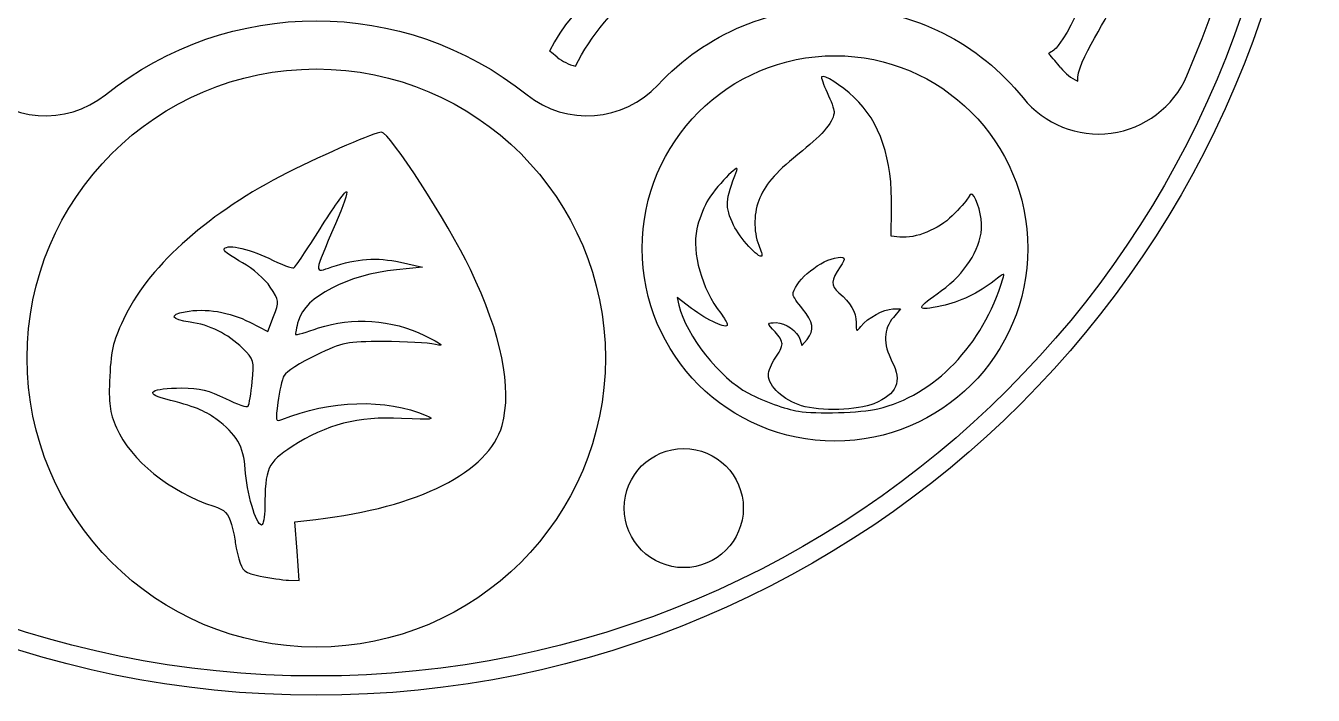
# Model space of a CAD drawing. Header units: millimetres. Extents: x -20.7 to 20.7, y -20.7 to 20.7.
# Drawn here: x -6.03 to 20.68, y -20.68 to -6.79 of the extents above; entities that cross this region are included whole.
import ezdxf

# ---------------------------------------------------------------- set-up
doc = ezdxf.new("R2010")
doc.units = ezdxf.units.MM
doc.layers.get('0').update_dxf_attribs({"linetype": 'CONTINUOUS'})

msp = doc.modelspace()

# ---------------------------------------------------------------- linework, layer by layer
for p, q in [((11.925, -11.158), (11.936, -10.585)), ((11.925, -11.158), (11.936, -10.585)), ((11.925, -11.158), (11.936, -10.585)), ((12.108, -11.176), (11.925, -11.158)), ((12.108, -11.176), (11.925, -11.158)), ((12.108, -11.176), (11.925, -11.158)), ((1.746, -11.696), (2.203, -11.797)), ((1.746, -11.696), (2.203, -11.797)), ((1.746, -11.696), (2.203, -11.797)), ((2.203, -11.797), (1.665, -11.852)), ((2.203, -11.797), (1.665, -11.852)), ((2.203, -11.797), (1.665, -11.852)), ((7.787, -12.655), (7.488, -12.429)), ((7.488, -12.429), (7.525, -12.59)), ((7.787, -12.655), (7.488, -12.429)), ((7.488, -12.429), (7.525, -12.59)), ((7.787, -12.655), (7.488, -12.429)), ((7.488, -12.429), (7.525, -12.59)), ((-1.006, -13.135), (-0.883, -12.82)), ((-1.006, -13.135), (-0.883, -12.82)), ((-1.006, -13.135), (-0.883, -12.82)), ((11.96, -12.666), (12.122, -12.666)), ((11.96, -12.666), (12.122, -12.666)), ((11.96, -12.666), (12.122, -12.666)), ((12.122, -12.666), (11.974, -12.841)), ((12.122, -12.666), (11.974, -12.841)), ((12.122, -12.666), (11.974, -12.841)), ((-1.379, -12.942), (-1.006, -13.135)), ((-1.379, -12.942), (-1.006, -13.135)), ((-1.379, -12.942), (-1.006, -13.135)), ((10.039, -13.304), (10.078, -13.428)), ((10.039, -13.304), (10.078, -13.428)), ((10.039, -13.304), (10.078, -13.428)), ((10.078, -13.428), (10.184, -13.297)), ((10.078, -13.428), (10.184, -13.297)), ((10.078, -13.428), (10.184, -13.297)), ((-0.445, -17.085), (-0.006, -17.034)), ((-0.445, -17.085), (-0.006, -17.034)), ((-0.445, -17.085), (-0.006, -17.034)), ((-0.398, -17.695), (-0.445, -17.085)), ((-0.398, -17.695), (-0.445, -17.085)), ((-0.398, -17.695), (-0.445, -17.085)), ((-0.351, -18.305), (-0.398, -17.695)), ((-0.351, -18.305), (-0.398, -17.695)), ((-0.351, -18.305), (-0.398, -17.695)), ((-0.574, -18.296), (-0.351, -18.305)), ((-0.574, -18.296), (-0.351, -18.305)), ((-0.574, -18.296), (-0.351, -18.305))]:
    msp.add_line(p, q)
msp.add_lwpolyline([(-7.091, -8.016, 0.393426), (-4.373, -8.219, -0.35083), (4.373, -8.219, 0.393426), (7.091, -8.016, -0.458612), (14.665, -8.285, 0.565024), (18.061, -7.83, 1.523453), (-18.061, -7.83, 0.565024), (-14.665, -8.285, -0.458612)], format="xyb", close=True)
for centre, radius in [((0, 0), 20.685), ((0, 0), 20.685), ((0, 0), 20.285), ((10.762, -11.41), 4), ((0, -13.685), 6), ((7.625, -16.8), 1.236)]:
    msp.add_circle(centre, radius)
for centre, radius, start, end in [((0, -13.685), 8, 51.3352, 52.7708), ((0, -13.685), 8, 51.3352, 52.7708), ((0, -13.685), 8, 51.3352, 52.7708), ((0, -13.685), 8, 51.3352, 52.7708), ((0, -13.685), 8, 51.3352, 52.7708), ((0, -13.685), 8, 51.3352, 52.7708), ((0, -13.685), 8, 51.3352, 52.7708), ((0, -13.685), 8, 51.3352, 52.7708), ((5.623, -6.658), 1, 231.3352, 255.9084), ((5.623, -6.658), 1, 231.3352, 255.9084), ((5.623, -6.658), 1, 231.3352, 255.9084), ((5.623, -6.658), 1, 231.3352, 255.9084), ((5.623, -6.658), 1, 231.3352, 255.9084), ((5.623, -6.658), 1, 231.3352, 255.9084), ((5.623, -6.658), 1, 231.3352, 255.9084), ((5.623, -6.658), 1, 231.3352, 255.9084), ((10.762, -11.41), 6, 38.6921, 42.404), ((10.762, -11.41), 6, 38.6921, 42.404), ((10.762, -11.41), 6, 38.6921, 42.404), ((10.762, -11.41), 6, 38.6921, 42.404), ((10.762, -11.41), 6, 38.6921, 42.404), ((10.762, -11.41), 6, 38.6921, 42.404), ((10.762, -11.41), 6, 38.6921, 42.404), ((10.762, -11.41), 6, 38.6921, 42.404), ((16.226, -7.034), 1, 218.6921, 244.7417), ((16.226, -7.034), 1, 218.6921, 244.7417), ((16.226, -7.034), 1, 218.6921, 244.7417), ((16.226, -7.034), 1, 218.6921, 244.7417), ((16.226, -7.034), 1, 218.6921, 244.7417), ((16.226, -7.034), 1, 218.6921, 244.7417), ((16.226, -7.034), 1, 218.6921, 244.7417), ((16.226, -7.034), 1, 218.6921, 244.7417)]:
    msp.add_arc(centre, radius, start, end)
for points in [[(15.903, -2.66), (15.688, -4.311), (16.517, -5.684), (15.391, -7.201)], [(15.903, -2.66), (15.688, -4.311), (16.517, -5.684), (15.391, -7.201)], [(15.903, -2.66), (15.688, -4.311), (16.517, -5.684), (15.391, -7.201)], [(15.903, -2.66), (15.688, -4.311), (16.517, -5.684), (15.391, -7.201)], [(15.903, -2.66), (15.688, -4.311), (16.517, -5.684), (15.391, -7.201)], [(15.903, -2.66), (15.688, -4.311), (16.517, -5.684), (15.391, -7.201)], [(15.903, -2.66), (15.688, -4.311), (16.517, -5.684), (15.391, -7.201)], [(15.903, -2.66), (15.688, -4.311), (16.517, -5.684), (15.391, -7.201)], [(5.379, -7.628), (5.988, -6.365), (7.483, -5.25), (8.594, -4.464)], [(5.379, -7.628), (5.988, -6.365), (7.483, -5.25), (8.594, -4.464)], [(5.379, -7.628), (5.988, -6.365), (7.483, -5.25), (8.594, -4.464)], [(5.379, -7.628), (5.988, -6.365), (7.483, -5.25), (8.594, -4.464)], [(5.379, -7.628), (5.988, -6.365), (7.483, -5.25), (8.594, -4.464)], [(5.379, -7.628), (5.988, -6.365), (7.483, -5.25), (8.594, -4.464)], [(5.379, -7.628), (5.988, -6.365), (7.483, -5.25), (8.594, -4.464)], [(5.379, -7.628), (5.988, -6.365), (7.483, -5.25), (8.594, -4.464)], [(7.079, -4.825), (6.375, -5.697), (5.343, -6.27), (4.84, -7.315)], [(7.079, -4.825), (6.375, -5.697), (5.343, -6.27), (4.84, -7.315)], [(7.079, -4.825), (6.375, -5.697), (5.343, -6.27), (4.84, -7.315)], [(7.079, -4.825), (6.375, -5.697), (5.343, -6.27), (4.84, -7.315)], [(7.079, -4.825), (6.375, -5.697), (5.343, -6.27), (4.84, -7.315)], [(7.079, -4.825), (6.375, -5.697), (5.343, -6.27), (4.84, -7.315)], [(7.079, -4.825), (6.375, -5.697), (5.343, -6.27), (4.84, -7.315)], [(7.079, -4.825), (6.375, -5.697), (5.343, -6.27), (4.84, -7.315)], [(15.799, -7.939), (15.749, -7.532), (16.513, -6.562), (16.597, -6.123)], [(15.799, -7.939), (15.749, -7.532), (16.513, -6.562), (16.597, -6.123)], [(15.799, -7.939), (15.749, -7.532), (16.513, -6.562), (16.597, -6.123)], [(15.799, -7.939), (15.749, -7.532), (16.513, -6.562), (16.597, -6.123)], [(15.799, -7.939), (15.749, -7.532), (16.513, -6.562), (16.597, -6.123)], [(15.799, -7.939), (15.749, -7.532), (16.513, -6.562), (16.597, -6.123)], [(15.799, -7.939), (15.749, -7.532), (16.513, -6.562), (16.597, -6.123)], [(15.799, -7.939), (15.749, -7.532), (16.513, -6.562), (16.597, -6.123)], [(15.391, -7.201), (15.339, -7.271), (15.272, -7.324), (15.193, -7.364)], [(15.391, -7.201), (15.339, -7.271), (15.272, -7.324), (15.193, -7.364)], [(15.391, -7.201), (15.339, -7.271), (15.272, -7.324), (15.193, -7.364)], [(15.391, -7.201), (15.339, -7.271), (15.272, -7.324), (15.193, -7.364)], [(15.391, -7.201), (15.339, -7.271), (15.272, -7.324), (15.193, -7.364)], [(15.391, -7.201), (15.339, -7.271), (15.272, -7.324), (15.193, -7.364)], [(15.391, -7.201), (15.339, -7.271), (15.272, -7.324), (15.193, -7.364)], [(15.391, -7.201), (15.339, -7.271), (15.272, -7.324), (15.193, -7.364)], [(10.483, -7.845), (10.47, -7.858), (10.523, -8.007), (10.602, -8.176)], [(10.483, -7.845), (10.47, -7.858), (10.523, -8.007), (10.602, -8.176)], [(10.483, -7.845), (10.47, -7.858), (10.523, -8.007), (10.602, -8.176)], [(11.159, -8.275), (10.886, -8.02), (10.533, -7.795), (10.483, -7.845)], [(11.159, -8.275), (10.886, -8.02), (10.533, -7.795), (10.483, -7.845)], [(11.159, -8.275), (10.886, -8.02), (10.533, -7.795), (10.483, -7.845)], [(10.602, -8.176), (10.68, -8.345), (10.745, -8.522), (10.745, -8.569)], [(10.602, -8.176), (10.68, -8.345), (10.745, -8.522), (10.745, -8.569)], [(10.602, -8.176), (10.68, -8.345), (10.745, -8.522), (10.745, -8.569)], [(11.936, -10.585), (11.956, -9.549), (11.697, -8.778), (11.159, -8.275)], [(11.936, -10.585), (11.956, -9.549), (11.697, -8.778), (11.159, -8.275)], [(11.936, -10.585), (11.956, -9.549), (11.697, -8.778), (11.159, -8.275)], [(10.745, -8.569), (10.747, -8.758), (10.525, -9.032), (10.087, -9.383)], [(10.745, -8.569), (10.747, -8.758), (10.525, -9.032), (10.087, -9.383)], [(10.745, -8.569), (10.747, -8.758), (10.525, -9.032), (10.087, -9.383)], [(1.357, -8.997), (1.221, -8.997), (0.206, -9.435), (-0.604, -9.843)], [(1.357, -8.997), (1.221, -8.997), (0.206, -9.435), (-0.604, -9.843)], [(1.357, -8.997), (1.221, -8.997), (0.206, -9.435), (-0.604, -9.843)], [(3.198, -11.846), (2.732, -10.875), (1.518, -8.997), (1.357, -8.997)], [(3.198, -11.846), (2.732, -10.875), (1.518, -8.997), (1.357, -8.997)], [(3.198, -11.846), (2.732, -10.875), (1.518, -8.997), (1.357, -8.997)], [(10.087, -9.383), (9.559, -9.807), (9.348, -10.04), (9.202, -10.361)], [(10.087, -9.383), (9.559, -9.807), (9.348, -10.04), (9.202, -10.361)], [(10.087, -9.383), (9.559, -9.807), (9.348, -10.04), (9.202, -10.361)], [(-0.604, -9.843), (-2.182, -10.637), (-3.439, -11.743), (-3.954, -12.793)], [(-0.604, -9.843), (-2.182, -10.637), (-3.439, -11.743), (-3.954, -12.793)], [(-0.604, -9.843), (-2.182, -10.637), (-3.439, -11.743), (-3.954, -12.793)], [(8.726, -9.792), (8.806, -9.588), (8.26, -10.162), (8.107, -10.444)], [(8.726, -9.792), (8.806, -9.588), (8.26, -10.162), (8.107, -10.444)], [(8.726, -9.792), (8.806, -9.588), (8.26, -10.162), (8.107, -10.444)], [(8.66, -10.93), (8.476, -10.535), (8.483, -10.415), (8.726, -9.792)], [(8.66, -10.93), (8.476, -10.535), (8.483, -10.415), (8.726, -9.792)], [(8.66, -10.93), (8.476, -10.535), (8.483, -10.415), (8.726, -9.792)], [(0.081, -11.002), (0.347, -10.576), (0.594, -10.228), (0.628, -10.228)], [(0.081, -11.002), (0.347, -10.576), (0.594, -10.228), (0.628, -10.228)], [(0.081, -11.002), (0.347, -10.576), (0.594, -10.228), (0.628, -10.228)], [(0.628, -10.228), (0.663, -10.228), (0.56, -10.531), (0.4, -10.901)], [(0.628, -10.228), (0.663, -10.228), (0.56, -10.531), (0.4, -10.901)], [(0.628, -10.228), (0.663, -10.228), (0.56, -10.531), (0.4, -10.901)], [(9.202, -10.361), (9.075, -10.639), (9.066, -11.063), (9.182, -11.339)], [(9.202, -10.361), (9.075, -10.639), (9.066, -11.063), (9.182, -11.339)], [(9.202, -10.361), (9.075, -10.639), (9.066, -11.063), (9.182, -11.339)], [(13.525, -10.361), (13.49, -10.424), (13.342, -10.591), (13.197, -10.733)], [(13.525, -10.361), (13.49, -10.424), (13.342, -10.591), (13.197, -10.733)], [(13.525, -10.361), (13.49, -10.424), (13.342, -10.591), (13.197, -10.733)], [(13.647, -10.333), (13.597, -10.259), (13.58, -10.263), (13.525, -10.361)], [(13.647, -10.333), (13.597, -10.259), (13.58, -10.263), (13.525, -10.361)], [(13.647, -10.333), (13.597, -10.259), (13.58, -10.263), (13.525, -10.361)], [(13.794, -11.09), (13.83, -10.869), (13.757, -10.494), (13.647, -10.333)], [(13.794, -11.09), (13.83, -10.869), (13.757, -10.494), (13.647, -10.333)], [(13.794, -11.09), (13.83, -10.869), (13.757, -10.494), (13.647, -10.333)], [(8.107, -10.444), (8.026, -10.592), (7.932, -10.843), (7.898, -11.001)], [(8.107, -10.444), (8.026, -10.592), (7.932, -10.843), (7.898, -11.001)], [(8.107, -10.444), (8.026, -10.592), (7.932, -10.843), (7.898, -11.001)], [(0.4, -10.901), (-0.058, -11.959), (-0.055, -11.925), (0.325, -11.794)], [(0.4, -10.901), (-0.058, -11.959), (-0.055, -11.925), (0.325, -11.794)], [(0.4, -10.901), (-0.058, -11.959), (-0.055, -11.925), (0.325, -11.794)], [(9.245, -11.568), (9.185, -11.628), (8.779, -11.185), (8.66, -10.93)], [(9.245, -11.568), (9.185, -11.628), (8.779, -11.185), (8.66, -10.93)], [(9.245, -11.568), (9.185, -11.628), (8.779, -11.185), (8.66, -10.93)], [(13.197, -10.733), (12.909, -11.016), (12.435, -11.208), (12.108, -11.176)], [(13.197, -10.733), (12.909, -11.016), (12.435, -11.208), (12.108, -11.176)], [(13.197, -10.733), (12.909, -11.016), (12.435, -11.208), (12.108, -11.176)], [(-0.463, -11.812), (-0.43, -11.792), (-0.186, -11.427), (0.081, -11.002)], [(-0.463, -11.812), (-0.43, -11.792), (-0.186, -11.427), (0.081, -11.002)], [(-0.463, -11.812), (-0.43, -11.792), (-0.186, -11.427), (0.081, -11.002)], [(7.898, -11.001), (7.79, -11.508), (7.994, -12.233), (8.392, -12.756)], [(7.898, -11.001), (7.79, -11.508), (7.994, -12.233), (8.392, -12.756)], [(7.898, -11.001), (7.79, -11.508), (7.994, -12.233), (8.392, -12.756)], [(12.884, -12.352), (13.383, -12.009), (13.723, -11.538), (13.794, -11.09)], [(12.884, -12.352), (13.383, -12.009), (13.723, -11.538), (13.794, -11.09)], [(12.884, -12.352), (13.383, -12.009), (13.723, -11.538), (13.794, -11.09)], [(-1.912, -11.44), (-1.914, -11.304), (-1.412, -11.399), (-0.984, -11.615)], [(-1.912, -11.44), (-1.914, -11.304), (-1.412, -11.399), (-0.984, -11.615)], [(-1.912, -11.44), (-1.914, -11.304), (-1.412, -11.399), (-0.984, -11.615)], [(-1.529, -11.708), (-1.739, -11.592), (-1.911, -11.471), (-1.912, -11.44)], [(-1.529, -11.708), (-1.739, -11.592), (-1.911, -11.471), (-1.912, -11.44)], [(-1.529, -11.708), (-1.739, -11.592), (-1.911, -11.471), (-1.912, -11.44)], [(9.182, -11.339), (9.229, -11.452), (9.257, -11.555), (9.245, -11.568)], [(9.182, -11.339), (9.229, -11.452), (9.257, -11.555), (9.245, -11.568)], [(9.182, -11.339), (9.229, -11.452), (9.257, -11.555), (9.245, -11.568)], [(-0.953, -12.211), (-1.06, -12.049), (-1.317, -11.825), (-1.529, -11.708)], [(-0.953, -12.211), (-1.06, -12.049), (-1.317, -11.825), (-1.529, -11.708)], [(-0.953, -12.211), (-1.06, -12.049), (-1.317, -11.825), (-1.529, -11.708)], [(-0.984, -11.615), (-0.73, -11.744), (-0.495, -11.832), (-0.463, -11.812)], [(-0.984, -11.615), (-0.73, -11.744), (-0.495, -11.832), (-0.463, -11.812)], [(-0.984, -11.615), (-0.73, -11.744), (-0.495, -11.832), (-0.463, -11.812)], [(0.325, -11.794), (0.837, -11.618), (1.257, -11.589), (1.746, -11.696)], [(0.325, -11.794), (0.837, -11.618), (1.257, -11.589), (1.746, -11.696)], [(0.325, -11.794), (0.837, -11.618), (1.257, -11.589), (1.746, -11.696)], [(9.892, -12.373), (9.892, -12.131), (10.39, -11.691), (10.754, -11.611)], [(9.892, -12.373), (9.892, -12.131), (10.39, -11.691), (10.754, -11.611)], [(9.892, -12.373), (9.892, -12.131), (10.39, -11.691), (10.754, -11.611)], [(10.754, -11.611), (10.981, -11.561), (11.006, -11.601), (10.87, -11.793)], [(10.754, -11.611), (10.981, -11.561), (11.006, -11.601), (10.87, -11.793)], [(10.754, -11.611), (10.981, -11.561), (11.006, -11.601), (10.87, -11.793)], [(1.665, -11.852), (0.66, -11.955), (-0.236, -12.418), (-0.37, -12.904)], [(1.665, -11.852), (0.66, -11.955), (-0.236, -12.418), (-0.37, -12.904)], [(1.665, -11.852), (0.66, -11.955), (-0.236, -12.418), (-0.37, -12.904)], [(3.856, -15.084), (4.072, -14.306), (3.847, -13.197), (3.198, -11.846)], [(3.856, -15.084), (4.072, -14.306), (3.847, -13.197), (3.198, -11.846)], [(3.856, -15.084), (4.072, -14.306), (3.847, -13.197), (3.198, -11.846)], [(10.87, -11.793), (10.673, -12.071), (10.668, -12.182), (10.845, -12.332)], [(10.87, -11.793), (10.673, -12.071), (10.668, -12.182), (10.845, -12.332)], [(10.87, -11.793), (10.673, -12.071), (10.668, -12.182), (10.845, -12.332)], [(14.247, -12.044), (14.287, -11.908), (14.283, -11.91), (14.062, -12.084)], [(14.247, -12.044), (14.287, -11.908), (14.283, -11.91), (14.062, -12.084)], [(14.247, -12.044), (14.287, -11.908), (14.283, -11.91), (14.062, -12.084)], [(-0.883, -12.82), (-0.762, -12.512), (-0.763, -12.498), (-0.953, -12.211)], [(-0.883, -12.82), (-0.762, -12.512), (-0.763, -12.498), (-0.953, -12.211)], [(-0.883, -12.82), (-0.762, -12.512), (-0.763, -12.498), (-0.953, -12.211)], [(11.651, -14.741), (12.821, -14.465), (13.834, -13.413), (14.247, -12.044)], [(11.651, -14.741), (12.821, -14.465), (13.834, -13.413), (14.247, -12.044)], [(11.651, -14.741), (12.821, -14.465), (13.834, -13.413), (14.247, -12.044)], [(14.062, -12.084), (13.753, -12.329), (13.338, -12.527), (12.977, -12.603)], [(14.062, -12.084), (13.753, -12.329), (13.338, -12.527), (12.977, -12.603)], [(14.062, -12.084), (13.753, -12.329), (13.338, -12.527), (12.977, -12.603)], [(10.091, -12.666), (9.982, -12.535), (9.892, -12.403), (9.892, -12.373)], [(10.091, -12.666), (9.982, -12.535), (9.892, -12.403), (9.892, -12.373)], [(10.091, -12.666), (9.982, -12.535), (9.892, -12.403), (9.892, -12.373)], [(10.845, -12.332), (11.091, -12.54), (11.201, -12.729), (11.202, -12.949)], [(10.845, -12.332), (11.091, -12.54), (11.201, -12.729), (11.202, -12.949)], [(10.845, -12.332), (11.091, -12.54), (11.201, -12.729), (11.202, -12.949)], [(12.977, -12.603), (12.449, -12.713), (12.431, -12.664), (12.884, -12.352)], [(12.977, -12.603), (12.449, -12.713), (12.431, -12.664), (12.884, -12.352)], [(12.977, -12.603), (12.449, -12.713), (12.431, -12.664), (12.884, -12.352)], [(-3.954, -12.793), (-4.214, -13.321), (-4.255, -13.479), (-4.283, -14.066)], [(-3.954, -12.793), (-4.214, -13.321), (-4.255, -13.479), (-4.283, -14.066)], [(-3.954, -12.793), (-4.214, -13.321), (-4.255, -13.479), (-4.283, -14.066)], [(-2.618, -12.94), (-3.014, -12.887), (-3.06, -12.787), (-2.718, -12.723)], [(-2.618, -12.94), (-3.014, -12.887), (-3.06, -12.787), (-2.718, -12.723)], [(-2.618, -12.94), (-3.014, -12.887), (-3.06, -12.787), (-2.718, -12.723)], [(-2.718, -12.723), (-2.299, -12.644), (-1.793, -12.727), (-1.379, -12.942)], [(-2.718, -12.723), (-2.299, -12.644), (-1.793, -12.727), (-1.379, -12.942)], [(-2.718, -12.723), (-2.299, -12.644), (-1.793, -12.727), (-1.379, -12.942)], [(7.525, -12.59), (7.673, -13.218), (8.371, -14.102), (8.966, -14.414)], [(7.525, -12.59), (7.673, -13.218), (8.371, -14.102), (8.966, -14.414)], [(7.525, -12.59), (7.673, -13.218), (8.371, -14.102), (8.966, -14.414)], [(8.527, -12.994), (8.527, -13.093), (8.118, -12.906), (7.787, -12.655)], [(8.527, -12.994), (8.527, -13.093), (8.118, -12.906), (7.787, -12.655)], [(8.527, -12.994), (8.527, -13.093), (8.118, -12.906), (7.787, -12.655)], [(8.392, -12.756), (8.466, -12.853), (8.527, -12.96), (8.527, -12.994)], [(8.392, -12.756), (8.466, -12.853), (8.527, -12.96), (8.527, -12.994)], [(8.392, -12.756), (8.466, -12.853), (8.527, -12.96), (8.527, -12.994)], [(10.184, -13.297), (10.34, -13.104), (10.315, -12.934), (10.091, -12.666)], [(10.184, -13.297), (10.34, -13.104), (10.315, -12.934), (10.091, -12.666)], [(10.184, -13.297), (10.34, -13.104), (10.315, -12.934), (10.091, -12.666)], [(11.302, -13.027), (11.447, -12.846), (11.775, -12.666), (11.96, -12.666)], [(11.302, -13.027), (11.447, -12.846), (11.775, -12.666), (11.96, -12.666)], [(11.302, -13.027), (11.447, -12.846), (11.775, -12.666), (11.96, -12.666)], [(-1.53, -13.48), (-1.833, -13.184), (-2.216, -12.994), (-2.618, -12.94)], [(-1.53, -13.48), (-1.833, -13.184), (-2.216, -12.994), (-2.618, -12.94)], [(-1.53, -13.48), (-1.833, -13.184), (-2.216, -12.994), (-2.618, -12.94)], [(-0.37, -12.904), (-0.412, -13.056), (-0.439, -13.189), (-0.429, -13.199)], [(-0.37, -12.904), (-0.412, -13.056), (-0.439, -13.189), (-0.429, -13.199)], [(-0.37, -12.904), (-0.412, -13.056), (-0.439, -13.189), (-0.429, -13.199)], [(-0.429, -13.199), (-0.419, -13.209), (-0.204, -13.146), (0.05, -13.061)], [(-0.429, -13.199), (-0.419, -13.209), (-0.204, -13.146), (0.05, -13.061)], [(-0.429, -13.199), (-0.419, -13.209), (-0.204, -13.146), (0.05, -13.061)], [(0.05, -13.061), (0.739, -12.827), (1.58, -12.886), (2.244, -13.214)], [(0.05, -13.061), (0.739, -12.827), (1.58, -12.886), (2.244, -13.214)], [(0.05, -13.061), (0.739, -12.827), (1.58, -12.886), (2.244, -13.214)], [(9.522, -13.144), (9.343, -12.965), (9.344, -12.95), (9.543, -12.95)], [(9.522, -13.144), (9.343, -12.965), (9.344, -12.95), (9.543, -12.95)], [(9.522, -13.144), (9.343, -12.965), (9.344, -12.95), (9.543, -12.95)], [(9.543, -12.95), (9.734, -12.95), (9.983, -13.128), (10.039, -13.304)], [(9.543, -12.95), (9.734, -12.95), (9.983, -13.128), (10.039, -13.304)], [(9.543, -12.95), (9.734, -12.95), (9.983, -13.128), (10.039, -13.304)], [(11.202, -12.949), (11.204, -13.148), (11.204, -13.149), (11.302, -13.027)], [(11.202, -12.949), (11.204, -13.148), (11.204, -13.149), (11.302, -13.027)], [(11.202, -12.949), (11.204, -13.148), (11.204, -13.149), (11.302, -13.027)], [(11.974, -12.841), (11.766, -13.089), (11.756, -13.385), (11.945, -13.754)], [(11.974, -12.841), (11.766, -13.089), (11.756, -13.385), (11.945, -13.754)], [(11.974, -12.841), (11.766, -13.089), (11.756, -13.385), (11.945, -13.754)], [(1.395, -13.344), (0.624, -13.344), (0.561, -13.356), (-0.002, -13.625)], [(1.395, -13.344), (0.624, -13.344), (0.561, -13.356), (-0.002, -13.625)], [(1.395, -13.344), (0.624, -13.344), (0.561, -13.356), (-0.002, -13.625)], [(2.472, -13.402), (2.324, -13.37), (1.84, -13.344), (1.395, -13.344)], [(2.472, -13.402), (2.324, -13.37), (1.84, -13.344), (1.395, -13.344)], [(2.472, -13.402), (2.324, -13.37), (1.84, -13.344), (1.395, -13.344)], [(2.244, -13.214), (2.623, -13.402), (2.677, -13.447), (2.472, -13.402)], [(2.244, -13.214), (2.623, -13.402), (2.677, -13.447), (2.472, -13.402)], [(2.244, -13.214), (2.623, -13.402), (2.677, -13.447), (2.472, -13.402)], [(9.665, -13.392), (9.665, -13.334), (9.601, -13.222), (9.522, -13.144)], [(9.665, -13.392), (9.665, -13.334), (9.601, -13.222), (9.522, -13.144)], [(9.665, -13.392), (9.665, -13.334), (9.601, -13.222), (9.522, -13.144)], [(-1.326, -14.176), (-1.281, -13.742), (-1.288, -13.717), (-1.53, -13.48)], [(-1.326, -14.176), (-1.281, -13.742), (-1.288, -13.717), (-1.53, -13.48)], [(-1.326, -14.176), (-1.281, -13.742), (-1.288, -13.717), (-1.53, -13.48)], [(9.522, -13.69), (9.601, -13.584), (9.665, -13.45), (9.665, -13.392)], [(9.522, -13.69), (9.601, -13.584), (9.665, -13.45), (9.665, -13.392)], [(9.522, -13.69), (9.601, -13.584), (9.665, -13.45), (9.665, -13.392)], [(-0.002, -13.625), (-0.327, -13.78), (-0.626, -13.971), (-0.667, -14.048)], [(-0.002, -13.625), (-0.327, -13.78), (-0.626, -13.971), (-0.667, -14.048)], [(-0.002, -13.625), (-0.327, -13.78), (-0.626, -13.971), (-0.667, -14.048)], [(9.38, -14.041), (9.38, -13.954), (9.444, -13.796), (9.522, -13.69)], [(9.38, -14.041), (9.38, -13.954), (9.444, -13.796), (9.522, -13.69)], [(9.38, -14.041), (9.38, -13.954), (9.444, -13.796), (9.522, -13.69)], [(11.945, -13.754), (12.16, -14.177), (12.052, -14.431), (11.57, -14.634)], [(11.945, -13.754), (12.16, -14.177), (12.052, -14.431), (11.57, -14.634)], [(11.945, -13.754), (12.16, -14.177), (12.052, -14.431), (11.57, -14.634)], [(-4.283, -14.066), (-4.31, -14.633), (-4.289, -14.797), (-4.144, -15.132)], [(-4.283, -14.066), (-4.31, -14.633), (-4.289, -14.797), (-4.144, -15.132)], [(-4.283, -14.066), (-4.31, -14.633), (-4.289, -14.797), (-4.144, -15.132)], [(-0.667, -14.048), (-0.708, -14.126), (-0.766, -14.377), (-0.797, -14.605)], [(-0.667, -14.048), (-0.708, -14.126), (-0.766, -14.377), (-0.797, -14.605)], [(-0.667, -14.048), (-0.708, -14.126), (-0.766, -14.377), (-0.797, -14.605)], [(10.07, -14.676), (9.696, -14.561), (9.38, -14.27), (9.38, -14.041)], [(10.07, -14.676), (9.696, -14.561), (9.38, -14.27), (9.38, -14.041)], [(10.07, -14.676), (9.696, -14.561), (9.38, -14.27), (9.38, -14.041)], [(-3.138, -14.534), (-3.588, -14.417), (-3.421, -14.308), (-2.789, -14.306)], [(-3.138, -14.534), (-3.588, -14.417), (-3.421, -14.308), (-2.789, -14.306)], [(-3.138, -14.534), (-3.588, -14.417), (-3.421, -14.308), (-2.789, -14.306)], [(-2.789, -14.306), (-2.423, -14.305), (-2.222, -14.354), (-1.883, -14.525)], [(-2.789, -14.306), (-2.423, -14.305), (-2.222, -14.354), (-1.883, -14.525)], [(-2.789, -14.306), (-2.423, -14.305), (-2.222, -14.354), (-1.883, -14.525)], [(-1.41, -14.685), (-1.39, -14.653), (-1.352, -14.423), (-1.326, -14.176)], [(-1.41, -14.685), (-1.39, -14.653), (-1.352, -14.423), (-1.326, -14.176)], [(-1.41, -14.685), (-1.39, -14.653), (-1.352, -14.423), (-1.326, -14.176)], [(8.966, -14.414), (9.291, -14.584), (9.729, -14.743), (10.006, -14.789)], [(8.966, -14.414), (9.291, -14.584), (9.729, -14.743), (10.006, -14.789)], [(8.966, -14.414), (9.291, -14.584), (9.729, -14.743), (10.006, -14.789)], [(-2.08, -14.949), (-2.324, -14.769), (-2.513, -14.695), (-3.138, -14.534)], [(-2.08, -14.949), (-2.324, -14.769), (-2.513, -14.695), (-3.138, -14.534)], [(-2.08, -14.949), (-2.324, -14.769), (-2.513, -14.695), (-3.138, -14.534)], [(-1.883, -14.525), (-1.643, -14.646), (-1.43, -14.718), (-1.41, -14.685)], [(-1.883, -14.525), (-1.643, -14.646), (-1.43, -14.718), (-1.41, -14.685)], [(-1.883, -14.525), (-1.643, -14.646), (-1.43, -14.718), (-1.41, -14.685)], [(-0.797, -14.605), (-0.849, -14.991), (-0.843, -15.016), (-0.71, -14.961)], [(-0.797, -14.605), (-0.849, -14.991), (-0.843, -15.016), (-0.71, -14.961)], [(-0.797, -14.605), (-0.849, -14.991), (-0.843, -15.016), (-0.71, -14.961)], [(-0.71, -14.961), (0.271, -14.556), (1.46, -14.521), (2.28, -14.875)], [(-0.71, -14.961), (0.271, -14.556), (1.46, -14.521), (2.28, -14.875)], [(-0.71, -14.961), (0.271, -14.556), (1.46, -14.521), (2.28, -14.875)], [(11.57, -14.634), (11.243, -14.771), (10.454, -14.793), (10.07, -14.676)], [(11.57, -14.634), (11.243, -14.771), (10.454, -14.793), (10.07, -14.676)], [(11.57, -14.634), (11.243, -14.771), (10.454, -14.793), (10.07, -14.676)], [(-1.474, -15.99), (-1.501, -15.522), (-1.65, -15.266), (-2.08, -14.949)], [(-1.474, -15.99), (-1.501, -15.522), (-1.65, -15.266), (-2.08, -14.949)], [(-1.474, -15.99), (-1.501, -15.522), (-1.65, -15.266), (-2.08, -14.949)], [(1.769, -14.937), (0.868, -14.893), (0.216, -15.061), (-0.5, -15.524)], [(1.769, -14.937), (0.868, -14.893), (0.216, -15.061), (-0.5, -15.524)], [(1.769, -14.937), (0.868, -14.893), (0.216, -15.061), (-0.5, -15.524)], [(2.28, -14.875), (2.484, -14.963), (2.424, -14.97), (1.769, -14.937)], [(2.28, -14.875), (2.484, -14.963), (2.424, -14.97), (1.769, -14.937)], [(2.28, -14.875), (2.484, -14.963), (2.424, -14.97), (1.769, -14.937)], [(10.006, -14.789), (10.359, -14.848), (11.314, -14.82), (11.651, -14.741)], [(10.006, -14.789), (10.359, -14.848), (11.314, -14.82), (11.651, -14.741)], [(10.006, -14.789), (10.359, -14.848), (11.314, -14.82), (11.651, -14.741)], [(-4.144, -15.132), (-3.857, -15.8), (-3.028, -16.47), (-2.126, -16.762)], [(-4.144, -15.132), (-3.857, -15.8), (-3.028, -16.47), (-2.126, -16.762)], [(-4.144, -15.132), (-3.857, -15.8), (-3.028, -16.47), (-2.126, -16.762)], [(-0.006, -17.034), (2.123, -16.79), (3.587, -16.05), (3.856, -15.084)], [(-0.006, -17.034), (2.123, -16.79), (3.587, -16.05), (3.856, -15.084)], [(-0.006, -17.034), (2.123, -16.79), (3.587, -16.05), (3.856, -15.084)], [(-0.5, -15.524), (-1.008, -15.852), (-1.064, -15.976), (-1.066, -16.786)], [(-0.5, -15.524), (-1.008, -15.852), (-1.064, -15.976), (-1.066, -16.786)], [(-0.5, -15.524), (-1.008, -15.852), (-1.064, -15.976), (-1.066, -16.786)], [(-1.137, -17.151), (-1.248, -17.151), (-1.446, -16.466), (-1.474, -15.99)], [(-1.137, -17.151), (-1.248, -17.151), (-1.446, -16.466), (-1.474, -15.99)], [(-1.137, -17.151), (-1.248, -17.151), (-1.446, -16.466), (-1.474, -15.99)], [(-2.126, -16.762), (-1.892, -16.837), (-1.826, -16.906), (-1.761, -17.137)], [(-2.126, -16.762), (-1.892, -16.837), (-1.826, -16.906), (-1.761, -17.137)], [(-2.126, -16.762), (-1.892, -16.837), (-1.826, -16.906), (-1.761, -17.137)], [(-1.066, -16.786), (-1.066, -16.987), (-1.098, -17.151), (-1.137, -17.151)], [(-1.066, -16.786), (-1.066, -16.987), (-1.098, -17.151), (-1.137, -17.151)], [(-1.066, -16.786), (-1.066, -16.987), (-1.098, -17.151), (-1.137, -17.151)], [(-1.761, -17.137), (-1.718, -17.293), (-1.682, -17.455), (-1.682, -17.498)], [(-1.761, -17.137), (-1.718, -17.293), (-1.682, -17.455), (-1.682, -17.498)], [(-1.761, -17.137), (-1.718, -17.293), (-1.682, -17.455), (-1.682, -17.498)], [(-1.682, -17.498), (-1.681, -17.54), (-1.646, -17.701), (-1.603, -17.855)], [(-1.682, -17.498), (-1.681, -17.54), (-1.646, -17.701), (-1.603, -17.855)], [(-1.682, -17.498), (-1.681, -17.54), (-1.646, -17.701), (-1.603, -17.855)], [(-1.603, -17.855), (-1.532, -18.11), (-1.492, -18.142), (-1.161, -18.211)], [(-1.603, -17.855), (-1.532, -18.11), (-1.492, -18.142), (-1.161, -18.211)], [(-1.603, -17.855), (-1.532, -18.11), (-1.492, -18.142), (-1.161, -18.211)], [(-1.161, -18.211), (-0.961, -18.253), (-0.697, -18.291), (-0.574, -18.296)], [(-1.161, -18.211), (-0.961, -18.253), (-0.697, -18.291), (-0.574, -18.296)], [(-1.161, -18.211), (-0.961, -18.253), (-0.697, -18.291), (-0.574, -18.296)]]:
    msp.add_open_spline(points, degree=3)

doc.saveas('drawing.dxf')
